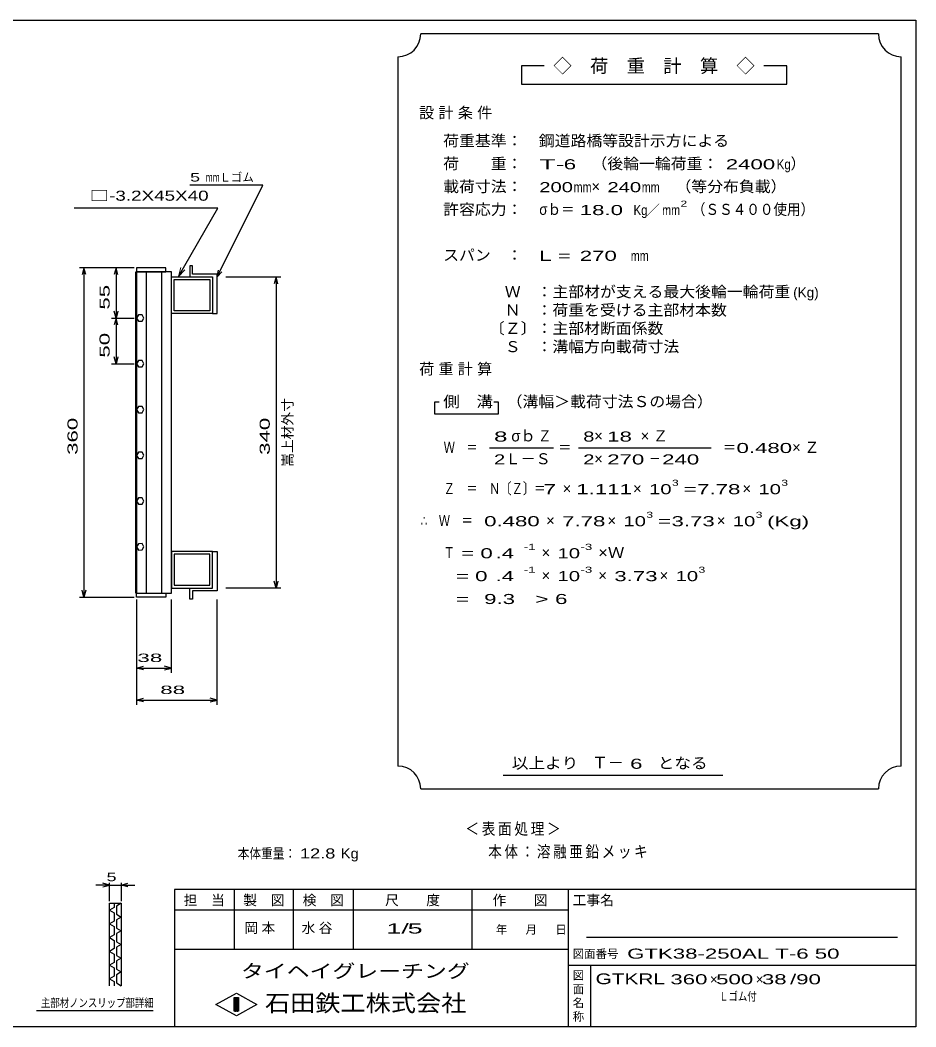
# Model space of a CAD drawing. Units: millimetres, scale not verified. Extents: x -910 to 866, y -641 to 527.
# Drawn here: x -113 to 866, y -573 to 527 of the extents above; entities that cross this region are included whole.
import ezdxf
from ezdxf.enums import TextEntityAlignment as Align

# ---------------------------------------------------------------- set-up
doc = ezdxf.new("R2010")
doc.units = ezdxf.units.MM
doc.header["$LTSCALE"] = 5
for name, color, linetype, lineweight in [('0_2', 150, 'Continuous', 25), ('16', 3, 'Continuous', 25), ('22', 4, 'Continuous', 25), ('24', 2, 'Continuous', 25), ('32', 4, 'Continuous', 25)]:
    doc.layers.add(name, color=color, linetype=linetype, lineweight=lineweight)
doc.styles.add('ベクトル', font='')
doc.styles.get('ベクトル').set_extended_font_data('ベクトル')

msp = doc.modelspace()

# ---------------------------------------------------------------- linework, layer by layer
at = {"layer": '0_2'}
for p, q in [((-864.5, 526.75), (865.5, 526.75)), ((865.5, 526.75), (865.5, -573.25)), ((865.5, -423.25), (55.5, -423.25)), ((55.5, -423.25), (55.5, -573.25)), ((120.5, -423.25), (120.5, -488.25)), ((185.5, -488.25), (185.5, -423.25)), ((250.5, -423.25), (250.5, -488.25)), ((380.5, -488.25), (380.5, -423.25)), ((485.5, -423.25), (485.5, -573.25)), ((485.5, -445.75), (55.5, -445.75)), ((845.5, -475.75), (505.5, -475.75)), ((55.5, -488.25), (485.5, -488.25)), ((485.5, -505.75), (865.5, -505.75)), ((510.5, -573.25), (510.5, -505.75)), ((100.5, -548.75), (123, -536.25)), ((123, -536.25), (145.5, -548.75)), ((123, -561.25), (100.5, -548.75)), ((120.5, -541.25), (125.5, -541.25)), ((120.5, -556.25), (120.5, -541.25)), ((120.5, -541.25), (121.5, -541.25)), ((121.5, -541.25), (121.5, -556.25)), ((122.5, -556.25), (122.5, -541.25)), ((122.5, -541.25), (123.5, -541.25)), ((145.5, -548.75), (123, -561.25)), ((123.5, -541.25), (123.5, -556.25)), ((124.5, -556.25), (124.5, -541.25)), ((124.5, -541.25), (125.5, -541.25)), ((125.5, -541.25), (125.5, -556.25)), ((125.5, -541.25), (125.5, -556.25)), ((125.5, -556.25), (120.5, -556.25)), ((121.5, -556.25), (122.5, -556.25)), ((123.5, -556.25), (124.5, -556.25)), ((865.5, -573.25), (-864.5, -573.25))]:
    msp.add_line(p, q, dxfattribs=at)
at = {"layer": '16'}
for p, q in [((46, 256.25), (14, 256.25)), ((14, 256.25), (14, 251.75)), ((46, 251.75), (46, 256.25)), ((75, 258.25), (72, 258.25)), ((72, 258.25), (72, 246.25)), ((75, 249.25), (75, 258.25)), ((13.3, -99.25), (13.3, 251.75)), ((13.3, 251.75), (14, 251.75)), ((14, 251.75), (46, 251.75)), ((14, 251.75), (14, -99.25)), ((52, 251.75), (14, 251.75)), ((24.5, 251.75), (24.5, -99.25)), ((41.5, -99.25), (41.5, 251.75)), ((52, -99.25), (52, 251.75)), ((52, 246.25), (97, 246.25)), ((52, 206.25), (52, 246.25)), ((55, 243.25), (94, 243.25)), ((55, 209.25), (55, 243.25)), ((72, 246.25), (97, 246.25)), ((102, 249.25), (75, 249.25)), ((94, 243.25), (94, 209.25)), ((97, 246.25), (97, 206.25)), ((97, 246.25), (97, 206.25)), ((102, 206.25), (102, 249.25)), ((94, 209.25), (55, 209.25)), ((15.976, 204.7), (14, 201.222)), ((14, 201.222), (16.024, 197.772)), ((19.976, 204.728), (15.976, 204.7)), ((22, 201.25), (19.976, 204.728)), ((20.024, 197.8), (22, 201.278)), ((97, 206.25), (52, 206.25)), ((97, 206.25), (102, 206.25)), ((16.024, 197.772), (20.024, 197.8)), ((15.976, 154.7), (14, 151.222)), ((19.976, 154.728), (15.976, 154.7)), ((22, 151.25), (19.976, 154.728)), ((14, 151.222), (16.024, 147.772)), ((16.024, 147.772), (20.024, 147.8)), ((20.024, 147.8), (22, 151.278)), ((15.976, 104.7), (14, 101.222)), ((14, 101.222), (16.024, 97.772)), ((19.976, 104.728), (15.976, 104.7)), ((22, 101.25), (19.976, 104.728)), ((20.024, 97.8), (22, 101.278)), ((16.024, 97.772), (20.024, 97.8)), ((15.976, 54.7), (14, 51.222)), ((14, 51.222), (16.024, 47.772)), ((19.976, 54.728), (15.976, 54.7)), ((16.024, 47.772), (20.024, 47.8)), ((22, 51.25), (19.976, 54.728)), ((20.024, 47.8), (22, 51.278)), ((15.976, 4.7), (14, 1.222)), ((14, 1.222), (16.024, -2.228)), ((19.976, 4.728), (15.976, 4.7)), ((22, 1.25), (19.976, 4.728)), ((20.024, -2.2), (22, 1.278)), ((16.024, -2.228), (20.024, -2.2)), ((15.976, -45.3), (14, -48.778)), ((14, -48.778), (16.024, -52.228)), ((19.976, -45.272), (15.976, -45.3)), ((16.024, -52.228), (20.024, -52.2)), ((22, -48.75), (19.976, -45.272)), ((20.024, -52.2), (22, -48.722)), ((97, -53.75), (52, -53.75)), ((52, -53.75), (52, -93.75)), ((97, -93.75), (97, -53.75)), ((97, -53.75), (102, -53.75)), ((97, -93.75), (97, -53.75)), ((102, -53.75), (102, -96.75)), ((94, -56.75), (55, -56.75)), ((55, -56.75), (55, -90.75)), ((94, -90.75), (94, -56.75)), ((52, -93.75), (97, -93.75)), ((55, -90.75), (94, -90.75)), ((72, -105.75), (72, -93.75)), ((72, -93.75), (97, -93.75)), ((102, -96.75), (75, -96.75)), ((75, -96.75), (75, -105.75)), ((14, -99.25), (13.3, -99.25)), ((14, -99.25), (46, -99.25)), ((14, -103.75), (14, -99.25)), ((14, -99.25), (52, -99.25)), ((46, -103.75), (14, -103.75)), ((46, -99.25), (46, -103.75)), ((75, -105.75), (72, -105.75))]:
    msp.add_line(p, q, dxfattribs=at)
at = {"layer": '22'}
for p, q in [((152, 346.25), (72, 346.25)), ((102, 246.25), (152, 346.25)), ((102.699, 321.129), (-54.301, 321.129)), ((59.763, 246.76), (102.699, 321.129)), ((11.5, 256.25), (-48.5, 256.25)), ((-43.5, 256.25), (-45.5, 248.75)), ((-41.5, 248.75), (-43.5, 256.25)), ((-43.5, 256.25), (-43.5, -103.75)), ((11.5, 256.25), (-13.5, 256.25)), ((-8.5, 256.25), (-10.5, 248.75)), ((-6.5, 248.75), (-8.5, 256.25)), ((-8.5, 256.25), (-8.5, 201.25)), ((102, 246.25), (103.5, 253.55)), ((102, 246.25), (107, 251.75)), ((111.5, 246.25), (171.5, 246.25)), ((166.5, 246.25), (164.5, 238.75)), ((168.5, 238.75), (166.5, 246.25)), ((166.5, 246.25), (166.5, -93.75)), ((-13.5, 201.25), (11.5, 201.25)), ((-8.5, 201.25), (-10.5, 208.75)), ((-8.5, 201.25), (-10.5, 193.75)), ((-6.5, 208.75), (-8.5, 201.25)), ((-6.5, 193.75), (-8.5, 201.25)), ((-8.5, 201.25), (-8.5, 151.25)), ((-8.5, 151.25), (-10.5, 158.75)), ((-6.5, 158.75), (-8.5, 151.25)), ((-13.5, 151.25), (11.5, 151.25)), ((166.5, -93.75), (164.5, -86.25)), ((168.5, -86.25), (166.5, -93.75)), ((-43.5, -103.75), (-45.5, -96.25)), ((-41.5, -96.25), (-43.5, -103.75)), ((171.5, -93.75), (111.5, -93.75)), ((-48.5, -103.75), (11.5, -103.75)), ((14, -106.25), (14, -186.25)), ((14, -106.25), (14, -221.25)), ((52, -186.25), (52, -106.25)), ((102, -221.25), (102, -106.25)), ((14, -181.25), (21.5, -179.25)), ((21.5, -183.25), (14, -181.25)), ((14, -181.25), (52, -181.25)), ((52, -181.25), (44.5, -179.25)), ((44.5, -183.25), (52, -181.25)), ((14, -216.25), (21.5, -214.25)), ((21.5, -218.25), (14, -216.25)), ((14, -216.25), (102, -216.25)), ((102, -216.25), (94.5, -214.25)), ((94.5, -218.25), (102, -216.25))]:
    msp.add_line(p, q, dxfattribs=at)
at = {"layer": '22', "lineweight": 13}
for p, q in [((62.351, 256.419), (59.763, 246.76)), ((59.763, 246.76), (66.834, 253.831))]:
    msp.add_line(p, q, dxfattribs=at)
at = {"layer": '24', "color": 4}
for p, q in [((824.5, 511.75), (324.5, 511.75)), ((299.5, 486.75), (299.5, -288.25)), ((849.5, -288.25), (849.5, 486.75)), ((459.5, 476.75), (434.5, 476.75)), ((434.5, 476.75), (434.5, 456.75)), ((724.5, 476.75), (699.5, 476.75)), ((724.5, 456.75), (724.5, 476.75)), ((434.5, 456.75), (724.5, 456.75)), ((344.5, 109.25), (339.5, 109.25)), ((339.5, 109.25), (339.5, 96.75)), ((409.5, 109.25), (404.5, 109.25)), ((409.5, 96.75), (409.5, 109.25)), ((339.5, 96.75), (409.5, 96.75)), ((399.5, 59.25), (469.5, 59.25)), ((497, 59.25), (642, 59.25)), ((414.5, -298.25), (654.5, -298.25)), ((324.5, -313.25), (824.5, -313.25))]:
    msp.add_line(p, q, dxfattribs=at)
for centre, start, end in [((299.5, 511.75), 270, 0), ((849.5, 511.75), 180, 270), ((299.5, -313.25), 0, 90), ((849.5, -313.25), 90, 180)]:
    msp.add_arc(centre, 25, start, end, dxfattribs=at)
at = {"layer": '32'}
for p, q in [((-15.5, -418.25), (-23, -416.25)), ((-15.5, -435.75), (-15.5, -415.75)), ((-3, -415.75), (-3, -435.75)), ((-3, -418.25), (4.5, -416.25)), ((-15.5, -418.25), (-30.5, -418.25)), ((-23, -420.25), (-15.5, -418.25)), ((-15.5, -418.25), (-3, -418.25)), ((4.5, -420.25), (-3, -418.25)), ((-3, -418.25), (12, -418.25)), ((-15.5, -438.25), (-3, -438.25)), ((-15.5, -528.25), (-15.5, -438.25)), ((-10.5, -438.25), (-10.5, -442.75)), ((-3, -438.25), (-8, -441.25)), ((-3, -438.25), (-3, -528.25)), ((-10.5, -442.75), (-15.5, -445.75)), ((-15.5, -445.75), (-10.5, -448.75)), ((-10.5, -448.75), (-10.5, -457.75)), ((-8, -441.25), (-8, -450.25)), ((-8, -450.25), (-3, -453.25)), ((-10.5, -457.75), (-15.5, -460.75)), ((-15.5, -460.75), (-10.5, -463.75)), ((-3, -453.25), (-8, -456.25)), ((-8, -456.25), (-8, -465.25)), ((-10.5, -472.75), (-15.5, -475.75)), ((-10.5, -463.75), (-10.5, -472.75)), ((-8, -465.25), (-3, -468.25)), ((-3, -468.25), (-8, -471.25)), ((-8, -471.25), (-8, -480.25)), ((-15.5, -475.75), (-10.5, -478.75)), ((-10.5, -478.75), (-10.5, -487.75)), ((-8, -480.25), (-3, -483.25)), ((-3, -483.25), (-8, -486.25)), ((-10.5, -487.75), (-15.5, -490.75)), ((-15.5, -490.75), (-10.5, -493.75)), ((-10.5, -493.75), (-10.5, -502.75)), ((-8, -486.25), (-8, -495.25)), ((-10.5, -502.75), (-15.5, -505.75)), ((-15.5, -505.75), (-10.5, -508.75)), ((-8, -495.25), (-3, -498.25)), ((-3, -498.25), (-8, -501.25)), ((-8, -501.25), (-8, -510.25)), ((-10.5, -508.75), (-10.5, -517.75)), ((-8, -510.25), (-3, -513.25)), ((-3, -513.25), (-8, -516.25)), ((-8, -516.25), (-8, -525.25)), ((-10.5, -517.75), (-15.5, -520.75)), ((-15.5, -520.75), (-10.5, -523.75)), ((-10.5, -523.75), (-10.5, -528.25)), ((-8, -525.25), (-3, -528.25)), ((32, -555.75), (-95.5, -555.75))]:
    msp.add_line(p, q, dxfattribs=at)

# ---------------------------------------------------------------- texts
at = {"layer": '0_2', "style": 'ベクトル'}
for s, height, p in [('担\u3000当', 11, (65.5, -434.75)), ('製\u3000図', 11, (130.5, -434.75)), ('検\u3000図', 11, (195.5, -434.75)), ('尺\u3000\u3000度', 11, (285.5, -434.75)), ('作\u3000\u3000図', 11, (403, -434.75)), ('工事名', 11, (490.5, -434.75)), ('年', 9.164, (406.5, -467)), ('月', 9.164, (439, -467)), ('日', 9.164, (471.5, -467)), ('図面番号', 9.164, (490.5, -493.5)), ('図', 9.164, (490.5, -517)), ('面', 9.164, (490.5, -532)), ('名', 9.164, (490.5, -547)), ('称', 9.164, (490.5, -562))]:
    msp.add_text(s, height=height, dxfattribs=at).set_placement(p, align=Align.MIDDLE_LEFT)
at = {"layer": '0_2', "color": 222, "style": 'ベクトル'}
for s, height, width, p in [('タイヘイグレーチング', 14.66, 1.25, (128, -512.25)), ('石田鉄工株式会社', 18.33, 1.1, (154.25, -547.25))]:
    msp.add_text(s, height=height, dxfattribs=dict(at, width=width)).set_placement(p, align=Align.MIDDLE_LEFT)
at = {"layer": '22', "color": 2, "style": 'ベクトル'}
for s, height, width, p in [(' 5 ', 9.164, 1.6, (67, 355)), ('mm', 9.164, 0.75, (89.5, 355)), (' 38 ', 9.164, 2, (8, -170)), (' 88', 9.164, 2, (33, -205)), ('本体重量：', 11, 0.85, (124.5, -383.75)), (' 12.8', 11, 1.35, (187, -383.75)), ('Kg', 11, 1.1, (237, -383.75)), ('1/', 11, 2, (287, -465.75)), (' 5 ', 11, 2, (302, -465.75)), ('GTK38-250AL T-6 50              ', 11, 1.65, (550, -493.25)), ('GTKRL', 11.73, 1.45, (515.5, -520.75)), (' 360 ', 11, 1.65, (590.5, -521.25)), (' 500 ', 11, 1.65, (640.5, -521.25)), (' 38 ', 11, 1.65, (690.5, -521.25)), ('/', 11, 1.65, (728, -521.25)), (' 90 ', 11, 1.65, (728, -521.25)), ('Ｌゴム付', 9.164, 0.8, (650.5, -540))]:
    msp.add_text(s, height=height, dxfattribs=dict(at, width=width)).set_placement(p, align=Align.MIDDLE_LEFT)
for s, height, p in [('Ｌゴム', 9.164, (104.5, 355)), ('×', 11, (640.5, -521.25)), ('×', 11, (690.5, -521.25))]:
    msp.add_text(s, height=height, dxfattribs=at).set_placement(p, align=Align.MIDDLE_LEFT)
at = {"layer": '22', "color": 2, "style": 'ベクトル', "width": 1.4}
msp.add_text('□-3.2X45X40', height=11, dxfattribs=at).set_placement((92.699, 326.129), align=Align.BOTTOM_RIGHT)
at = {"layer": '22', "color": 2, "style": 'ベクトル', "width": 1.65}
for s, p in [(' 55 ', (-21, 203.75)), (' 50 ', (-21, 151.25)), (' 360 ', (-56, 45)), (' 340', (154, 45))]:
    msp.add_text(s, height=11, rotation=90, dxfattribs=at).set_placement(p, align=Align.MIDDLE_LEFT)
at = {"layer": '22', "color": 2, "style": 'ベクトル'}
msp.add_text('嵩上材外寸', height=11, rotation=90, dxfattribs=at).set_placement((179, 38.75), align=Align.MIDDLE_LEFT)
at = {"layer": '22', "color": 2, "attachment_point": 4, "style": 'ベクトル'}
for s, insert, char_height in [('\\T1.2;\\W0.85;＜表面処理＞', (373.25, -357.5), 12.83), ('\\T1.19;\\W0.85;本体：溶融亜鉛メッキ', (398.25, -382.5), 12.83), ('\\T1.25;岡本\u3000', (131.75, -465.75), 11), ('\\T1.25;水谷\u3000', (194.25, -465.75), 11)]:
    msp.add_mtext(s, dxfattribs=dict(at, insert=insert, char_height=char_height))
at = {"layer": '24', "style": 'ベクトル'}
for s, height, p in [('◇\u3000荷\u3000重\u3000計\u3000算\u3000◇', 14.66, (469.5, 476.75)), ('）', 12.1, (728.5, 370)), ('×', 12.1, (511, 345)), ('／', 11, (570.75, 319.25)), ('(Kg)', 11, (731.5, 229.25)), ('σｂ', 12.1, (423.5, 72.5)), ('×', 12.1, (514, 72.5)), ('Ｌ－Ｓ', 12.1, (417, 47.5)), ('×', 12.1, (514, 47.5)), ('×', 12.1, (479.5, 15)), ('×', 12.1, (556.5, 15)), ('×', 12.1, (676, 15)), ('×', 12.1, (461.5, -20)), ('×', 12.1, (528.5, -20)), ('×', 12.1, (648, -20)), ('×', 12.1, (456.5, -55)), ('×', 12.1, (456.5, -80)), ('×', 12.1, (518.5, -80)), ('×', 12.1, (585.5, -80)), ('Ｔ－', 12.83, (511.5, -284.5))]:
    msp.add_text(s, height=height, dxfattribs=at).set_placement(p, align=Align.MIDDLE_LEFT)
for s, height, width, p in [('荷重基準：\u3000', 12.1, 1.05, (349, 395)), ('鋼道路橋等設計示方による', 12.1, 1.05, (453.5, 395)), ('荷\u3000\u3000重：\u3000', 12.1, 1.05, (349, 370)), ('T-', 11, 2, (454, 369.25)), (' 6 ', 11, 1.65, (474, 369.25)), ('（後輪一輪荷重：', 12.1, 1.05, (511, 370)), (' 2400', 11, 1.65, (651, 369.25)), ('Kg', 11, 0.85, (713.5, 369.25)), ('載荷寸法：\u3000', 12.1, 1.05, (349, 345)), ('\u3000（等分布負載）', 12.1, 1.05, (585.5, 345)), ('200', 11, 1.5, (454, 344.25)), ('mm', 11, 0.8, (491.5, 344.25)), ('240', 11, 1.5, (528.5, 344.25)), ('mm', 11, 0.8, (566, 344.25)), ('許容応力：\u3000', 12.1, 1.05, (349, 320)), ('σｂ＝', 12.1, 0.9, (454, 320)), (' 18.0', 11, 1.65, (491.5, 319.25)), ('Kg', 11, 0.85, (557, 319.25)), ('mm', 11, 0.8, (588.25, 319.25)), ('2', 6.598, 1.5, (608.25, 326.25)), ('（ＳＳ４００使用）', 12.1, 0.9, (620.75, 320)), ('スパン\u3000：\u3000', 12.1, 1.05, (349, 270)), ('L =', 11, 1.65, (454, 269.25)), (' 270 ', 11, 1.65, (491.5, 269.25)), ('mm', 11, 0.8, (554, 269.25)), ('\u3000Ｗ\u3000：主部材が支える最大後輪一輪荷重', 12.1, 1.05, (399, 230)), ('\u3000Ｎ\u3000：荷重を受ける主部材本数', 12.1, 1.05, (399, 210)), ('〔Ｚ〕：主部材断面係数', 12.1, 1.05, (399, 190)), ('\u3000Ｓ\u3000：溝幅方向載荷寸法', 12.1, 1.05, (399, 170)), ('側\u3000溝', 12.1, 1.1, (349, 110)), ('\u3000（溝幅＞載荷寸法Ｓの場合）', 12.1, 1.05, (401, 110)), ('8', 11, 1.8, (404.5, 71.75)), ('Ｚ', 12.1, 0.9, (452.5, 72.5)), ('8', 11, 1.5, (502, 71.75)), (' 18 ', 11, 1.65, (521.5, 71.75)), ('Ｗ\u3000＝', 12.1, 0.75, (349.5, 60)), ('＝', 12.1, 0.9, (474.5, 60)), ('＝', 12.1, 0.9, (654.5, 60)), ('0.480', 11, 1.65, (669.5, 59.25)), ('2', 11, 1.5, (404.5, 46.75)), ('2', 11, 1.5, (502, 46.75)), (' 270 ', 11, 1.65, (521.5, 46.75)), ('－', 12.1, 0.75, (574, 47.5)), (' 240 ', 11, 1.65, (581.5, 46.75)), ('Ｚ\u3000＝\u3000Ｎ〔Ｚ〕＝', 12.1, 0.75, (349.5, 15)), ('3', 6.598, 1.5, (599, 21.25)), ('3', 6.598, 1.5, (718.5, 21.25)), (' 7 ', 11, 1.65, (452, 14.25)), ('1.111', 11, 1.65, (494.5, 14.25)), ('10', 11, 1.5, (574, 14.25)), ('=', 11, 1.7, (611.5, 14.25)), ('7.78', 11, 1.65, (626.5, 14.25)), ('10', 11, 1.5, (693.5, 14.25)), ('3', 6.598, 1.5, (571, -13.75)), ('3', 6.598, 1.5, (690.5, -13.75)), ('∴\u3000Ｗ\u3000＝', 12.1, 0.75, (324.5, -20)), (' 0.480', 11, 1.65, (387, -20.75)), ('7.78', 11, 1.65, (479, -20.75)), ('10', 11, 1.5, (546, -20.75)), ('=', 11, 1.7, (583.5, -20.75)), ('3.73', 11, 1.65, (598.5, -20.75)), ('10', 11, 1.5, (665.5, -20.75)), ('(Kg)', 11, 1.65, (703, -20.75)), ('Ｔ', 12.1, 0.75, (349.5, -55)), (' = 0', 11, 1.65, (362, -55.75)), (' .4 ', 11, 1.65, (399.5, -55.75)), ('-1', 6.598, 1.65, (437, -48.75)), ('10', 11, 1.5, (474, -55.75)), ('-3', 6.598, 1.65, (499, -48.75)), ('×Ｗ', 12.1, 1.1, (518.5, -55)), ('  = 0', 11, 1.65, (349.5, -80.75)), (' .4 ', 11, 1.65, (399.5, -80.75)), ('-1', 6.598, 1.65, (437, -73.75)), ('10', 11, 1.5, (474, -80.75)), ('-3', 6.598, 1.65, (499, -73.75)), ('3.73', 11, 1.65, (536, -80.75)), ('10', 11, 1.5, (603, -80.75)), ('3', 6.598, 1.5, (628, -73.75)), ('  =', 11, 1.65, (349.5, -105.75)), (' 9.3', 11, 1.65, (387, -105.75)), ('>', 11, 1.7, (449.5, -105.75)), (' 6 ', 11, 1.65, (464.5, -105.75)), ('以上より\u3000', 12.1, 1.1, (424, -285)), (' 6 ', 11, 1.65, (546.5, -285.75)), ('となる', 12.1, 1.1, (583.5, -285))]:
    msp.add_text(s, height=height, dxfattribs=dict(at, width=width)).set_placement(p, align=Align.MIDDLE_LEFT)
at = {"layer": '24', "char_height": 12.1, "attachment_point": 4, "style": 'ベクトル'}
for s, insert in [('\\T1.28;設計条件', (322.75, 425)), ('\\T1.28;荷重計算', (322.75, 145)), ('\\T1.42;×Ｚ', (564.75, 72.5)), ('\\T1.42;×Ｚ', (730.25, 60))]:
    msp.add_mtext(s, dxfattribs=dict(at, insert=insert))
at = {"layer": '32', "color": 2, "style": 'ベクトル'}
for s, width, p in [(' 5 ', 1.6, (-24.25, -409.5)), ('主部材ノンスリップ部詳細', 0.8, (-90.5, -547))]:
    msp.add_text(s, height=9.164, dxfattribs=dict(at, width=width)).set_placement(p, align=Align.MIDDLE_LEFT)

doc.saveas('drawing.dxf')
